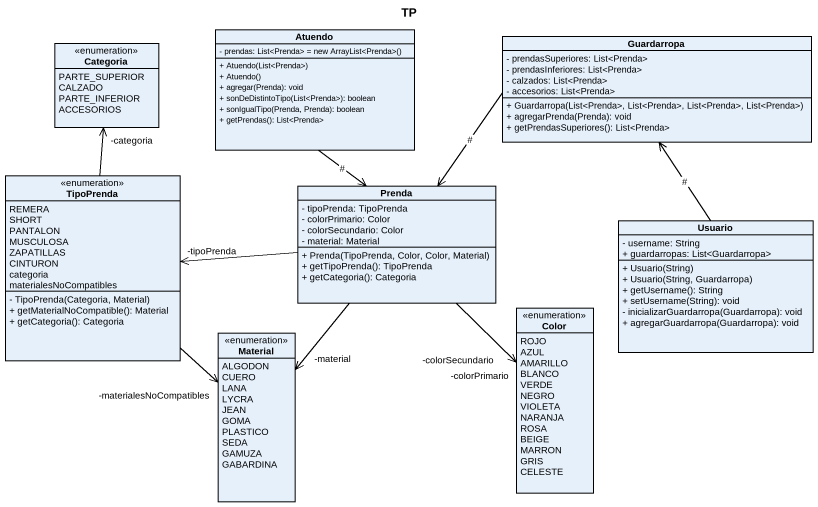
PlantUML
@startuml
title TP
hide circle
hide empty members
skinparam classAttributeIconSize 0
class Atuendo {
  {field} - prendas: List<Prenda> = new ArrayList<Prenda>()
  + Atuendo(List<Prenda>)
  + Atuendo()
  + agregar(Prenda): void
  + sonDeDistintoTipo(List<Prenda>): boolean
  + sonIgualTipo(Prenda, Prenda): boolean
  + getPrendas(): List<Prenda>
}
class Guardarropa {
  - prendasSuperiores: List<Prenda>
  - prendasInferiores: List<Prenda>
  - calzados: List<Prenda>
  - accesorios: List<Prenda>
  + Guardarropa(List<Prenda>, List<Prenda>, List<Prenda>, List<Prenda>)
  + agregarPrenda(Prenda): void
  + getPrendasSuperiores(): List<Prenda>
}
enum Categoria {
  PARTE_SUPERIOR
  CALZADO
  PARTE_INFERIOR
  ACCESORIOS
}
enum TipoPrenda {
  REMERA
  SHORT
  PANTALON
  MUSCULOSA
  ZAPATILLAS
  CINTURON
  categoria
  materialesNoCompatibles
  - TipoPrenda(Categoria, Material)
  + getMaterialNoCompatible(): Material
  + getCategoria(): Categoria
}
class Prenda {
  - tipoPrenda: TipoPrenda
  - colorPrimario: Color
  - colorSecundario: Color
  - material: Material
  + Prenda(TipoPrenda, Color, Color, Material)
  + getTipoPrenda(): TipoPrenda
  + getCategoria(): Categoria
}
class Usuario {
  - username: String
  + guardarropas: List<Guardarropa>
  + Usuario(String)
  + Usuario(String, Guardarropa)
  + getUsername(): String
  + setUsername(String): void
  - inicializarGuardarropa(Guardarropa): void
  + agregarGuardarropa(Guardarropa): void
}
enum Color {
  ROJO
  AZUL
  AMARILLO
  BLANCO
  VERDE
  NEGRO
  VIOLETA
  NARANJA
  ROSA
  BEIGE
  MARRON
  GRIS
  CELESTE
}
enum Material {
  ALGODON
  CUERO
  LANA
  LYCRA
  JEAN
  GOMA
  PLASTICO
  SEDA
  GAMUZA
  GABARDINA
}
Atuendo --> Prenda : #
Guardarropa -left-> Prenda : #
TipoPrenda -up-> "-categoria" Categoria
TipoPrenda --> "-materialesNoCompatibles" Material
Prenda -left-> "-tipoPrenda" TipoPrenda
Prenda --> "-colorPrimario" Color
Prenda --> "-colorSecundario" Color
Prenda --> "-material" Material
Usuario -up-> Guardarropa : #
@enduml
